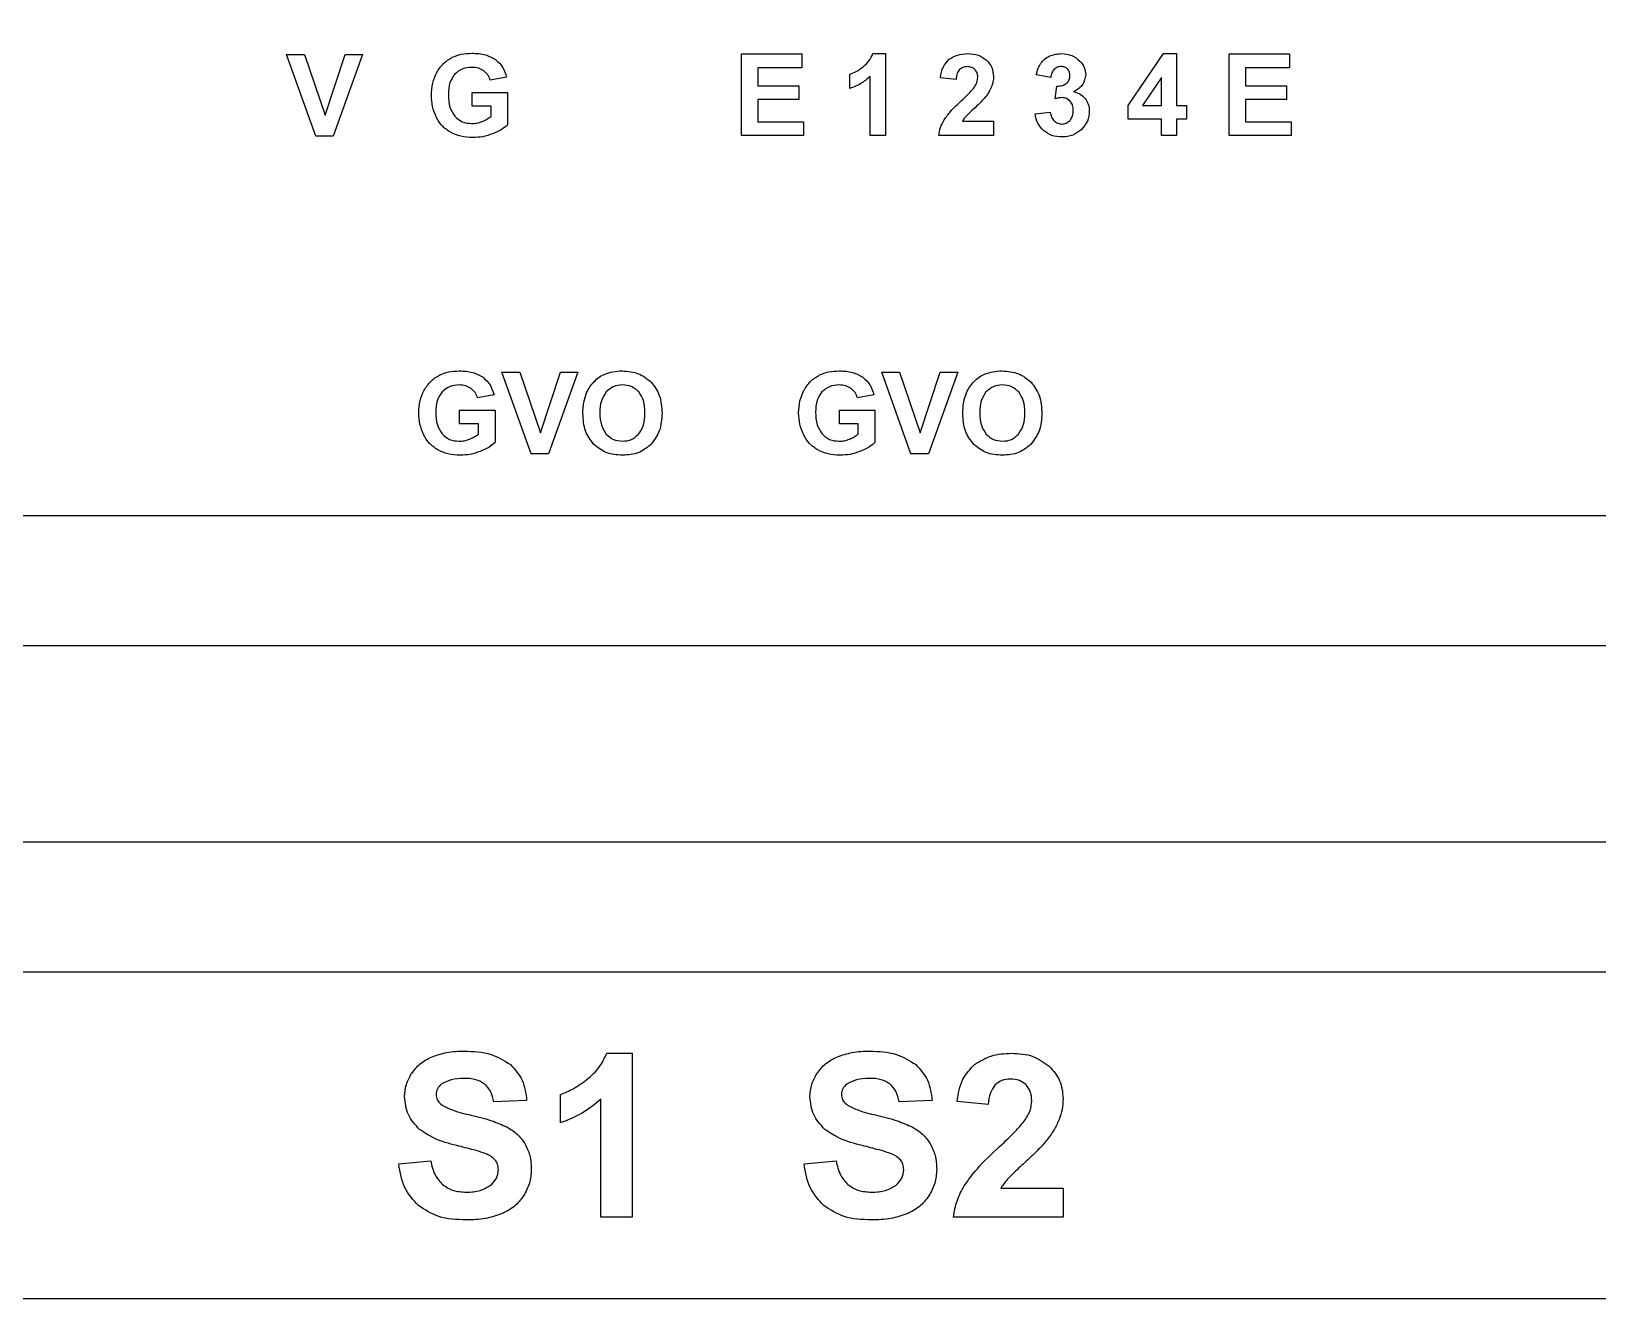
# Model space of a CAD drawing. Header units: millimetres. Extents: x -70 to 176, y 0 to 213.
# Drawn here: x -21.44 to 26.57, y 0 to 38.83 of the extents above; entities that cross this region are included whole.
import ezdxf

# ---------------------------------------------------------------- set-up
doc = ezdxf.new("R2010")
doc.units = ezdxf.units.MM
doc.layers.get('0').update_dxf_attribs({"linetype": 'CONTINUOUS'})

msp = doc.modelspace()

# ---------------------------------------------------------------- linework, layer by layer
for p, q in [((4.355, 38.145), (4.744, 38.145)), ((4.744, 38.145), (4.744, 35.635)), ((3.646, 37.078), (3.646, 37.512)), ((9.804, 37.417), (9.362, 37.492)), ((-6.876, 37.423), (-7.377, 37.329)), ((4.265, 35.635), (4.265, 37.441)), ((6.903, 37.357), (6.426, 37.405)), ((9.942, 36.762), (9.995, 37.153)), ((-7.931, 36.534), (-7.931, 36.955)), ((-7.931, 36.955), (-6.843, 36.955)), ((-7.353, 36.534), (-7.931, 36.534)), ((-7.353, 36.217), (-7.353, 36.534)), ((-6.843, 36.955), (-6.843, 35.96)), ((7.098, 36.08), (8.049, 36.08)), ((8.049, 36.08), (8.049, 35.635)), ((9.326, 36.298), (9.79, 36.355)), ((4.744, 35.635), (4.265, 35.635)), ((8.049, 35.635), (6.369, 35.635)), ((-7.261, 27.69), (-7.763, 27.596)), ((4.382, 27.69), (3.881, 27.596)), ((-8.317, 26.802), (-8.317, 27.223)), ((-8.317, 27.223), (-7.229, 27.223)), ((-7.229, 27.223), (-7.229, 26.227)), ((3.327, 26.802), (3.327, 27.223)), ((3.327, 27.223), (4.415, 27.223)), ((4.415, 27.223), (4.415, 26.227)), ((-7.739, 26.802), (-8.317, 26.802)), ((-7.739, 26.484), (-7.739, 26.802)), ((3.905, 26.802), (3.327, 26.802)), ((3.905, 26.484), (3.905, 26.802)), ((-3.805, 7.52), (-3.027, 7.52)), ((-3.027, 7.52), (-3.027, 2.5)), ((-5.223, 5.385), (-5.223, 6.255)), ((-6.26, 6.071), (-7.27, 6.027)), ((-3.985, 2.5), (-3.985, 6.112)), ((6.165, 6.071), (5.155, 6.027)), ((7.891, 5.945), (6.936, 6.04)), ((-10.182, 4.127), (-9.2, 4.222)), ((2.242, 4.127), (3.225, 4.222)), ((8.279, 3.39), (10.182, 3.39)), ((10.182, 3.39), (10.182, 2.5)), ((-3.027, 2.5), (-3.985, 2.5)), ((10.182, 2.5), (6.823, 2.5))]:
    msp.add_line(p, q)
for points in [[(-60, 0), (60, 0, 0.414214), (70, 10), (70, 25, -1), (70, 105), (70, 180, 0.414214), (60, 190), (27, 190), (27, 182.75), (-27, 182.75), (-27, 190), (-60, 190, 0.414214), (-70, 180), (-70, 105, -1), (-70, 25), (-70, 10, 0.414214)], [(-38.5, 24), (38.5, 24, -0.414214), (40, 22.5), (40, 21.5, -0.414214), (38.5, 20), (-38.5, 20, -0.414214), (-40, 21.5), (-40, 22.5, -0.414214)], [(-63.5, 14), (63.5, 14, -0.414214), (65, 12.5), (65, 11.5, -0.414214), (63.5, 10), (-63.5, 10, -0.414214), (-65, 11.5), (-65, 12.5, -0.414214)]]:
    msp.add_lwpolyline(points, format="xyb", close=True)
for points in [[(-11.293, 38.115), (-12.188, 35.615), (-12.727, 35.615), (-13.62, 38.115), (-13.073, 38.115), (-12.44, 36.265), (-11.828, 38.115)], [(2.225, 36.056), (2.225, 35.635), (0.324, 35.635), (0.324, 38.135), (2.178, 38.135), (2.178, 37.712), (0.829, 37.712), (0.829, 37.158), (2.084, 37.158), (2.084, 36.737), (0.829, 36.737), (0.829, 36.056)], [(13.66, 36.138), (13.66, 35.635), (13.196, 35.635), (13.196, 36.138), (12.173, 36.138), (12.173, 36.557), (13.257, 38.145), (13.66, 38.145), (13.66, 36.559), (13.97, 36.559), (13.97, 36.138)], [(17.176, 36.056), (17.176, 35.635), (15.275, 35.635), (15.275, 38.135), (17.128, 38.135), (17.128, 37.712), (15.779, 37.712), (15.779, 37.158), (17.034, 37.158), (17.034, 36.737), (15.779, 36.737), (15.779, 36.056)], [(13.196, 37.414), (12.621, 36.559), (13.196, 36.559)], [(-4.692, 28.382), (-5.587, 25.882), (-6.126, 25.882), (-7.019, 28.382), (-6.472, 28.382), (-5.839, 26.532), (-5.227, 28.382)], [(6.952, 28.382), (6.057, 25.882), (5.518, 25.882), (4.625, 28.382), (5.172, 28.382), (5.805, 26.532), (6.417, 28.382)]]:
    msp.add_lwpolyline(points, close=True)
for points, knots in [([(-9.018, 37.568), (-8.956, 37.663), (-8.833, 37.856), (-8.637, 37.974), (-8.539, 38.033)], [0, 0, 0, 0, 0.03355222, 0.06760982, 0.06760982, 0.06760982, 0.06760982]), ([(-8.539, 38.033), (-8.45, 38.069), (-8.258, 38.148), (-8.051, 38.154), (-7.94, 38.158)], [0, 0, 0, 0, 0.02855618, 0.06157324, 0.06157324, 0.06157324, 0.06157324]), ([(-7.94, 38.158), (-7.798, 38.153), (-7.54, 38.145), (-7.315, 38.019), (-7.213, 37.962)], [0, 0, 0, 0, 0.04174701, 0.07627752, 0.07627752, 0.07627752, 0.07627752]), ([(-7.213, 37.962), (-7.133, 37.89), (-6.97, 37.742), (-6.908, 37.531), (-6.876, 37.423)], [0, 0, 0, 0, 0.03167743, 0.06471816, 0.06471816, 0.06471816, 0.06471816]), ([(4.054, 37.745), (4.121, 37.803), (4.25, 37.915), (4.321, 38.07), (4.355, 38.145)], [0, 0, 0, 0, 0.02624218, 0.05062274, 0.05062274, 0.05062274, 0.05062274]), ([(6.426, 37.405), (6.443, 37.524), (6.476, 37.742), (6.626, 37.901), (6.693, 37.973)], [0, 0, 0, 0, 0.03510583, 0.06412969, 0.06412969, 0.06412969, 0.06412969]), ([(6.693, 37.973), (6.776, 38.023), (6.948, 38.128), (7.15, 38.139), (7.256, 38.145)], [0, 0, 0, 0, 0.02842846, 0.0596781, 0.0596781, 0.0596781, 0.0596781]), ([(7.256, 38.145), (7.37, 38.139), (7.584, 38.128), (7.757, 38.004), (7.838, 37.946)], [0, 0, 0, 0, 0.03341498, 0.0626465, 0.0626465, 0.0626465, 0.0626465]), ([(7.838, 37.946), (7.899, 37.875), (8.023, 37.732), (8.041, 37.544), (8.049, 37.449)], [0, 0, 0, 0, 0.02743154, 0.05518223, 0.05518223, 0.05518223, 0.05518223]), ([(9.501, 37.854), (9.536, 37.897), (9.608, 37.986), (9.709, 38.04), (9.76, 38.068)], [0, 0, 0, 0, 0.01644426, 0.03386993, 0.03386993, 0.03386993, 0.03386993]), ([(9.76, 38.068), (9.818, 38.09), (9.938, 38.137), (10.067, 38.142), (10.133, 38.145)], [0, 0, 0, 0, 0.01856435, 0.03829253, 0.03829253, 0.03829253, 0.03829253]), ([(10.133, 38.145), (10.243, 38.137), (10.456, 38.122), (10.62, 37.986), (10.699, 37.92)], [0, 0, 0, 0, 0.03229824, 0.06230952, 0.06230952, 0.06230952, 0.06230952]), ([(-9.181, 36.874), (-9.176, 36.998), (-9.164, 37.24), (-9.065, 37.461), (-9.018, 37.568)], [0, 0, 0, 0, 0.03710397, 0.07187311, 0.07187311, 0.07187311, 0.07187311]), ([(-8.466, 37.517), (-8.523, 37.432), (-8.649, 37.245), (-8.657, 37.019), (-8.661, 36.894)], [0, 0, 0, 0, 0.02988307, 0.06640619, 0.06640619, 0.06640619, 0.06640619]), ([(-7.94, 37.726), (-8.043, 37.719), (-8.241, 37.705), (-8.393, 37.578), (-8.466, 37.517)], [0, 0, 0, 0, 0.03015337, 0.05794889, 0.05794889, 0.05794889, 0.05794889]), ([(-7.576, 37.62), (-7.629, 37.651), (-7.742, 37.716), (-7.872, 37.723), (-7.94, 37.726)], [0, 0, 0, 0, 0.01823755, 0.03843032, 0.03843032, 0.03843032, 0.03843032]), ([(-7.377, 37.329), (-7.398, 37.387), (-7.44, 37.501), (-7.531, 37.58), (-7.576, 37.62)], [0, 0, 0, 0, 0.01815011, 0.03572693, 0.03572693, 0.03572693, 0.03572693]), ([(3.646, 37.512), (3.713, 37.54), (3.859, 37.599), (3.985, 37.694), (4.054, 37.745)], [0, 0, 0, 0, 0.02149285, 0.04710514, 0.04710514, 0.04710514, 0.04710514]), ([(7.005, 37.657), (6.979, 37.619), (6.917, 37.529), (6.908, 37.419), (6.903, 37.357)], [0, 0, 0, 0, 0.01390779, 0.03218835, 0.03218835, 0.03218835, 0.03218835]), ([(7.244, 37.748), (7.198, 37.745), (7.108, 37.739), (7.039, 37.684), (7.005, 37.657)], [0, 0, 0, 0, 0.01366019, 0.02607635, 0.02607635, 0.02607635, 0.02607635]), ([(7.482, 37.662), (7.449, 37.687), (7.379, 37.74), (7.291, 37.745), (7.244, 37.748)], [0, 0, 0, 0, 0.01211803, 0.02582416, 0.02582416, 0.02582416, 0.02582416]), ([(7.568, 37.415), (7.566, 37.464), (7.561, 37.555), (7.507, 37.628), (7.482, 37.662)], [0, 0, 0, 0, 0.01433804, 0.02663694, 0.02663694, 0.02663694, 0.02663694]), ([(9.362, 37.492), (9.378, 37.561), (9.407, 37.689), (9.472, 37.803), (9.501, 37.854)], [0, 0, 0, 0, 0.02120206, 0.03900114, 0.03900114, 0.03900114, 0.03900114]), ([(9.91, 37.666), (9.883, 37.632), (9.826, 37.559), (9.812, 37.467), (9.804, 37.417)], [0, 0, 0, 0, 0.01260463, 0.02745292, 0.02745292, 0.02745292, 0.02745292]), ([(10.119, 37.751), (10.08, 37.748), (10.001, 37.741), (9.94, 37.691), (9.91, 37.666)], [0, 0, 0, 0, 0.01158081, 0.02310956, 0.02310956, 0.02310956, 0.02310956]), ([(10.319, 37.676), (10.291, 37.698), (10.232, 37.744), (10.158, 37.749), (10.119, 37.751)], [0, 0, 0, 0, 0.0103949, 0.02176321, 0.02176321, 0.02176321, 0.02176321]), ([(10.292, 37.237), (10.321, 37.27), (10.383, 37.337), (10.39, 37.428), (10.394, 37.475)], [0, 0, 0, 0, 0.01294385, 0.02655188, 0.02655188, 0.02655188, 0.02655188]), ([(10.394, 37.475), (10.391, 37.514), (10.387, 37.589), (10.341, 37.648), (10.319, 37.676)], [0, 0, 0, 0, 0.0114945, 0.02192518, 0.02192518, 0.02192518, 0.02192518]), ([(10.875, 37.504), (10.856, 37.398), (10.816, 37.17), (10.62, 37.045), (10.515, 36.979)], [0, 0, 0, 0, 0.03092457, 0.06634164, 0.06634164, 0.06634164, 0.06634164]), ([(10.699, 37.92), (10.75, 37.858), (10.85, 37.736), (10.867, 37.58), (10.875, 37.504)], [0, 0, 0, 0, 0.02362509, 0.04605772, 0.04605772, 0.04605772, 0.04605772]), ([(4.265, 37.441), (4.173, 37.364), (3.987, 37.209), (3.76, 37.122), (3.646, 37.078)], [0, 0, 0, 0, 0.03570098, 0.07220544, 0.07220544, 0.07220544, 0.07220544]), ([(7.072, 36.713), (7.161, 36.795), (7.302, 36.924), (7.425, 37.069), (7.469, 37.122)], [0, 0, 0, 0, 0.03639087, 0.05708947, 0.05708947, 0.05708947, 0.05708947]), ([(7.469, 37.122), (7.498, 37.17), (7.553, 37.26), (7.563, 37.366), (7.568, 37.415)], [0, 0, 0, 0, 0.01651125, 0.03129993, 0.03129993, 0.03129993, 0.03129993]), ([(7.989, 37.128), (7.964, 37.075), (7.912, 36.961), (7.837, 36.861), (7.797, 36.808)], [0, 0, 0, 0, 0.01747406, 0.03738394, 0.03738394, 0.03738394, 0.03738394]), ([(8.049, 37.449), (8.047, 37.394), (8.042, 37.284), (8.006, 37.18), (7.989, 37.128)], [0, 0, 0, 0, 0.01654704, 0.03285929, 0.03285929, 0.03285929, 0.03285929]), ([(9.995, 37.153), (10.054, 37.153), (10.161, 37.154), (10.251, 37.211), (10.292, 37.237)], [0, 0, 0, 0, 0.01723853, 0.031398, 0.031398, 0.031398, 0.031398]), ([(10.515, 36.979), (10.583, 36.959), (10.715, 36.921), (10.811, 36.821), (10.859, 36.772)], [0, 0, 0, 0, 0.02072365, 0.04070835, 0.04070835, 0.04070835, 0.04070835]), ([(-9.035, 36.208), (-9.078, 36.313), (-9.164, 36.526), (-9.176, 36.757), (-9.181, 36.874)], [0, 0, 0, 0, 0.03379361, 0.06862641, 0.06862641, 0.06862641, 0.06862641]), ([(-8.661, 36.894), (-8.657, 36.76), (-8.65, 36.519), (-8.521, 36.317), (-8.464, 36.226)], [0, 0, 0, 0, 0.03925799, 0.07078513, 0.07078513, 0.07078513, 0.07078513]), ([(6.533, 36.113), (6.599, 36.203), (6.758, 36.42), (6.956, 36.604), (7.072, 36.713)], [0, 0, 0, 0, 0.03320584, 0.08076133, 0.08076133, 0.08076133, 0.08076133]), ([(7.797, 36.808), (7.757, 36.762), (7.658, 36.65), (7.548, 36.549), (7.483, 36.489)], [0, 0, 0, 0, 0.01820205, 0.04476696, 0.04476696, 0.04476696, 0.04476696]), ([(10.162, 36.798), (10.128, 36.796), (10.054, 36.792), (9.981, 36.773), (9.942, 36.762)], [0, 0, 0, 0, 0.01014365, 0.02233782, 0.02233782, 0.02233782, 0.02233782]), ([(10.399, 36.692), (10.365, 36.723), (10.298, 36.784), (10.207, 36.793), (10.162, 36.798)], [0, 0, 0, 0, 0.0133874, 0.02657281, 0.02657281, 0.02657281, 0.02657281]), ([(10.496, 36.406), (10.493, 36.462), (10.488, 36.567), (10.427, 36.652), (10.399, 36.692)], [0, 0, 0, 0, 0.01638178, 0.0308082, 0.0308082, 0.0308082, 0.0308082]), ([(10.859, 36.772), (10.896, 36.715), (10.973, 36.598), (10.983, 36.457), (10.987, 36.385)], [0, 0, 0, 0, 0.02015628, 0.0414194, 0.0414194, 0.0414194, 0.0414194]), ([(-8.597, 35.737), (-8.688, 35.798), (-8.871, 35.92), (-8.98, 36.112), (-9.035, 36.208)], [0, 0, 0, 0, 0.03243368, 0.06510472, 0.06510472, 0.06510472, 0.06510472]), ([(-8.464, 36.226), (-8.391, 36.162), (-8.244, 36.029), (-8.046, 36.012), (-7.945, 36.004)], [0, 0, 0, 0, 0.02829784, 0.05781732, 0.05781732, 0.05781732, 0.05781732]), ([(-7.945, 36.004), (-7.892, 36.007), (-7.783, 36.012), (-7.68, 36.048), (-7.627, 36.066)], [0, 0, 0, 0, 0.01595682, 0.03255046, 0.03255046, 0.03255046, 0.03255046]), ([(-7.627, 36.066), (-7.577, 36.087), (-7.48, 36.128), (-7.394, 36.188), (-7.353, 36.217)], [0, 0, 0, 0, 0.01633682, 0.03133646, 0.03133646, 0.03133646, 0.03133646]), ([(6.369, 35.635), (6.383, 35.718), (6.411, 35.887), (6.492, 36.037), (6.533, 36.113)], [0, 0, 0, 0, 0.02517647, 0.05086638, 0.05086638, 0.05086638, 0.05086638]), ([(7.196, 36.213), (7.177, 36.191), (7.141, 36.149), (7.111, 36.102), (7.098, 36.08)], [0, 0, 0, 0, 0.00868253, 0.01654574, 0.01654574, 0.01654574, 0.01654574]), ([(7.483, 36.489), (7.42, 36.432), (7.322, 36.343), (7.229, 36.248), (7.196, 36.213)], [0, 0, 0, 0, 0.02535234, 0.03986791, 0.03986791, 0.03986791, 0.03986791]), ([(9.586, 35.788), (9.519, 35.859), (9.383, 36.003), (9.345, 36.199), (9.326, 36.298)], [0, 0, 0, 0, 0.02862159, 0.05833853, 0.05833853, 0.05833853, 0.05833853]), ([(9.79, 36.355), (9.799, 36.3), (9.816, 36.2), (9.88, 36.12), (9.91, 36.083)], [0, 0, 0, 0, 0.01617273, 0.03006723, 0.03006723, 0.03006723, 0.03006723]), ([(9.91, 36.083), (9.944, 36.056), (10.013, 36.001), (10.101, 35.993), (10.145, 35.99)], [0, 0, 0, 0, 0.0128416, 0.02584472, 0.02584472, 0.02584472, 0.02584472]), ([(10.145, 35.99), (10.193, 35.994), (10.288, 36.004), (10.359, 36.069), (10.395, 36.102)], [0, 0, 0, 0, 0.0139506, 0.02807068, 0.02807068, 0.02807068, 0.02807068]), ([(10.395, 36.102), (10.424, 36.145), (10.487, 36.236), (10.493, 36.347), (10.496, 36.406)], [0, 0, 0, 0, 0.01525064, 0.03257583, 0.03257583, 0.03257583, 0.03257583]), ([(10.987, 36.385), (10.977, 36.279), (10.957, 36.067), (10.817, 35.905), (10.747, 35.824)], [0, 0, 0, 0, 0.03106968, 0.06240217, 0.06240217, 0.06240217, 0.06240217]), ([(-7.913, 35.572), (-8.037, 35.578), (-8.276, 35.589), (-8.493, 35.689), (-8.597, 35.737)], [0, 0, 0, 0, 0.03693688, 0.07093275, 0.07093275, 0.07093275, 0.07093275]), ([(-7.303, 35.689), (-7.403, 35.655), (-7.601, 35.588), (-7.81, 35.578), (-7.913, 35.572)], [0, 0, 0, 0, 0.0315324, 0.06234556, 0.06234556, 0.06234556, 0.06234556]), ([(-6.843, 35.96), (-6.906, 35.908), (-7.046, 35.795), (-7.212, 35.727), (-7.303, 35.689)], [0, 0, 0, 0, 0.02419435, 0.05357179, 0.05357179, 0.05357179, 0.05357179]), ([(10.148, 35.592), (10.042, 35.599), (9.836, 35.612), (9.667, 35.731), (9.586, 35.788)], [0, 0, 0, 0, 0.03141827, 0.06059803, 0.06059803, 0.06059803, 0.06059803]), ([(10.747, 35.824), (10.661, 35.757), (10.485, 35.619), (10.262, 35.601), (10.148, 35.592)], [0, 0, 0, 0, 0.03210676, 0.06548427, 0.06548427, 0.06548427, 0.06548427]), ([(-8.924, 28.3), (-8.835, 28.337), (-8.644, 28.415), (-8.437, 28.421), (-8.326, 28.425)], [0, 0, 0, 0, 0.02855619, 0.06157325, 0.06157325, 0.06157325, 0.06157325]), ([(-8.326, 28.425), (-8.184, 28.42), (-7.925, 28.412), (-7.7, 28.287), (-7.598, 28.23)], [0, 0, 0, 0, 0.04174695, 0.07627746, 0.07627746, 0.07627746, 0.07627746]), ([(-3.866, 28.326), (-3.783, 28.355), (-3.609, 28.415), (-3.424, 28.422), (-3.327, 28.425)], [0, 0, 0, 0, 0.02622446, 0.05506534, 0.05506534, 0.05506534, 0.05506534]), ([(-3.327, 28.425), (-3.155, 28.413), (-2.824, 28.391), (-2.566, 28.182), (-2.443, 28.082)], [0, 0, 0, 0, 0.05046438, 0.096916, 0.096916, 0.096916, 0.096916]), ([(2.72, 28.3), (2.809, 28.337), (3, 28.415), (3.207, 28.421), (3.318, 28.425)], [0, 0, 0, 0, 0.02855608, 0.06157314, 0.06157314, 0.06157314, 0.06157314]), ([(3.318, 28.425), (3.46, 28.42), (3.719, 28.412), (3.944, 28.287), (4.046, 28.23)], [0, 0, 0, 0, 0.04174689, 0.07627751, 0.07627751, 0.07627751, 0.07627751]), ([(7.778, 28.326), (7.861, 28.355), (8.035, 28.415), (8.22, 28.422), (8.317, 28.425)], [0, 0, 0, 0, 0.02622446, 0.05506534, 0.05506534, 0.05506534, 0.05506534]), ([(8.317, 28.425), (8.489, 28.413), (8.82, 28.391), (9.078, 28.182), (9.201, 28.082)], [0, 0, 0, 0, 0.05046414, 0.09691596, 0.09691596, 0.09691596, 0.09691596]), ([(-9.403, 27.835), (-9.342, 27.93), (-9.219, 28.123), (-9.023, 28.241), (-8.924, 28.3)], [0, 0, 0, 0, 0.0335522, 0.0676098, 0.0676098, 0.0676098, 0.0676098]), ([(-8.326, 27.994), (-8.429, 27.986), (-8.627, 27.972), (-8.779, 27.845), (-8.852, 27.784)], [0, 0, 0, 0, 0.03015337, 0.05794891, 0.05794891, 0.05794891, 0.05794891]), ([(-7.961, 27.887), (-8.015, 27.918), (-8.127, 27.983), (-8.257, 27.99), (-8.326, 27.994)], [0, 0, 0, 0, 0.01823755, 0.03843038, 0.03843038, 0.03843038, 0.03843038]), ([(-7.763, 27.596), (-7.784, 27.654), (-7.825, 27.768), (-7.917, 27.848), (-7.961, 27.887)], [0, 0, 0, 0, 0.01815008, 0.0357269, 0.0357269, 0.0357269, 0.0357269]), ([(-7.598, 28.23), (-7.519, 28.157), (-7.356, 28.009), (-7.293, 27.798), (-7.261, 27.69)], [0, 0, 0, 0, 0.0316775, 0.06471826, 0.06471826, 0.06471826, 0.06471826]), ([(-4.422, 27.758), (-4.391, 27.82), (-4.329, 27.945), (-4.236, 28.049), (-4.189, 28.101)], [0, 0, 0, 0, 0.0207355, 0.04159649, 0.04159649, 0.04159649, 0.04159649]), ([(-4.189, 28.101), (-4.14, 28.148), (-4.043, 28.239), (-3.924, 28.298), (-3.866, 28.326)], [0, 0, 0, 0, 0.02033499, 0.0395882, 0.0395882, 0.0395882, 0.0395882]), ([(-3.322, 27.994), (-3.42, 27.986), (-3.612, 27.97), (-3.755, 27.842), (-3.825, 27.78)], [0, 0, 0, 0, 0.02868391, 0.05601942, 0.05601942, 0.05601942, 0.05601942]), ([(-2.822, 27.782), (-2.891, 27.844), (-3.034, 27.971), (-3.224, 27.986), (-3.322, 27.994)], [0, 0, 0, 0, 0.02706753, 0.05567667, 0.05567667, 0.05567667, 0.05567667]), ([(-2.443, 28.082), (-2.346, 27.951), (-2.139, 27.668), (-2.121, 27.317), (-2.111, 27.129)], [0, 0, 0, 0, 0.0479313, 0.1029172, 0.1029172, 0.1029172, 0.1029172]), ([(2.241, 27.835), (2.302, 27.93), (2.425, 28.123), (2.621, 28.241), (2.72, 28.3)], [0, 0, 0, 0, 0.0335522, 0.0676098, 0.0676098, 0.0676098, 0.0676098]), ([(3.318, 27.994), (3.215, 27.986), (3.017, 27.972), (2.865, 27.845), (2.792, 27.784)], [0, 0, 0, 0, 0.03015331, 0.05794875, 0.05794875, 0.05794875, 0.05794875]), ([(3.682, 27.887), (3.629, 27.918), (3.517, 27.983), (3.387, 27.99), (3.318, 27.994)], [0, 0, 0, 0, 0.01823766, 0.03843043, 0.03843043, 0.03843043, 0.03843043]), ([(3.881, 27.596), (3.86, 27.654), (3.819, 27.768), (3.727, 27.848), (3.682, 27.887)], [0, 0, 0, 0, 0.01815013, 0.03572687, 0.03572687, 0.03572687, 0.03572687]), ([(4.046, 28.23), (4.125, 28.157), (4.288, 28.009), (4.351, 27.798), (4.382, 27.69)], [0, 0, 0, 0, 0.03167758, 0.06471834, 0.06471834, 0.06471834, 0.06471834]), ([(7.222, 27.758), (7.253, 27.82), (7.315, 27.945), (7.408, 28.049), (7.455, 28.101)], [0, 0, 0, 0, 0.0207355, 0.04159649, 0.04159649, 0.04159649, 0.04159649]), ([(7.455, 28.101), (7.504, 28.148), (7.6, 28.239), (7.72, 28.298), (7.778, 28.326)], [0, 0, 0, 0, 0.02033499, 0.0395882, 0.0395882, 0.0395882, 0.0395882]), ([(8.322, 27.994), (8.224, 27.986), (8.032, 27.97), (7.889, 27.842), (7.819, 27.78)], [0, 0, 0, 0, 0.02868379, 0.0560194, 0.0560194, 0.0560194, 0.0560194]), ([(8.822, 27.782), (8.753, 27.844), (8.61, 27.971), (8.42, 27.986), (8.322, 27.994)], [0, 0, 0, 0, 0.02706763, 0.05567677, 0.05567677, 0.05567677, 0.05567677]), ([(9.201, 28.082), (9.297, 27.951), (9.505, 27.668), (9.523, 27.317), (9.533, 27.129)], [0, 0, 0, 0, 0.0479312, 0.1029172, 0.1029172, 0.1029172, 0.1029172]), ([(-9.567, 27.141), (-9.561, 27.266), (-9.55, 27.507), (-9.451, 27.728), (-9.403, 27.835)], [0, 0, 0, 0, 0.03710397, 0.07187311, 0.07187311, 0.07187311, 0.07187311]), ([(-8.852, 27.784), (-8.908, 27.7), (-9.035, 27.513), (-9.043, 27.286), (-9.047, 27.161)], [0, 0, 0, 0, 0.02988303, 0.06640614, 0.06640614, 0.06640614, 0.06640614]), ([(-4.536, 27.117), (-4.533, 27.235), (-4.527, 27.455), (-4.455, 27.662), (-4.422, 27.758)], [0, 0, 0, 0, 0.03524552, 0.06547593, 0.06547593, 0.06547593, 0.06547593]), ([(-3.825, 27.78), (-3.881, 27.693), (-4.006, 27.497), (-4.012, 27.264), (-4.016, 27.134)], [0, 0, 0, 0, 0.03042117, 0.06843116, 0.06843116, 0.06843116, 0.06843116]), ([(-2.633, 27.141), (-2.637, 27.27), (-2.643, 27.501), (-2.767, 27.696), (-2.822, 27.782)], [0, 0, 0, 0, 0.0378117, 0.06793566, 0.06793566, 0.06793566, 0.06793566]), ([(2.077, 27.141), (2.083, 27.266), (2.094, 27.507), (2.193, 27.728), (2.241, 27.835)], [0, 0, 0, 0, 0.03710398, 0.07187306, 0.07187306, 0.07187306, 0.07187306]), ([(2.792, 27.784), (2.735, 27.7), (2.609, 27.513), (2.601, 27.286), (2.597, 27.161)], [0, 0, 0, 0, 0.02988314, 0.06640624, 0.06640624, 0.06640624, 0.06640624]), ([(7.108, 27.117), (7.111, 27.235), (7.117, 27.455), (7.189, 27.662), (7.222, 27.758)], [0, 0, 0, 0, 0.03524552, 0.06547593, 0.06547593, 0.06547593, 0.06547593]), ([(7.819, 27.78), (7.763, 27.693), (7.638, 27.497), (7.631, 27.264), (7.628, 27.134)], [0, 0, 0, 0, 0.03042117, 0.06843114, 0.06843114, 0.06843114, 0.06843114]), ([(9.011, 27.141), (9.007, 27.27), (9.001, 27.501), (8.877, 27.696), (8.822, 27.782)], [0, 0, 0, 0, 0.03781168, 0.06793564, 0.06793564, 0.06793564, 0.06793564]), ([(-9.42, 26.475), (-9.463, 26.58), (-9.55, 26.794), (-9.561, 27.024), (-9.567, 27.141)], [0, 0, 0, 0, 0.03379363, 0.06862643, 0.06862643, 0.06862643, 0.06862643]), ([(-9.047, 27.161), (-9.043, 27.028), (-9.036, 26.786), (-8.907, 26.584), (-8.849, 26.494)], [0, 0, 0, 0, 0.03925799, 0.07078513, 0.07078513, 0.07078513, 0.07078513]), ([(-4.207, 26.18), (-4.303, 26.31), (-4.508, 26.587), (-4.527, 26.933), (-4.536, 27.117)], [0, 0, 0, 0, 0.0473763, 0.101278, 0.101278, 0.101278, 0.101278]), ([(-4.016, 27.134), (-4.012, 27.006), (-4.004, 26.772), (-3.877, 26.578), (-3.82, 26.49)], [0, 0, 0, 0, 0.03764583, 0.06843665, 0.06843665, 0.06843665, 0.06843665]), ([(-2.827, 26.489), (-2.77, 26.577), (-2.644, 26.774), (-2.637, 27.01), (-2.633, 27.141)], [0, 0, 0, 0, 0.03081242, 0.06916879, 0.06916879, 0.06916879, 0.06916879]), ([(-2.111, 27.129), (-2.121, 26.943), (-2.139, 26.594), (-2.345, 26.313), (-2.44, 26.182)], [0, 0, 0, 0, 0.0545759, 0.1022436, 0.1022436, 0.1022436, 0.1022436]), ([(2.224, 26.475), (2.181, 26.58), (2.094, 26.794), (2.083, 27.024), (2.077, 27.141)], [0, 0, 0, 0, 0.03379357, 0.06862637, 0.06862637, 0.06862637, 0.06862637]), ([(2.597, 27.161), (2.601, 27.028), (2.608, 26.786), (2.737, 26.584), (2.795, 26.494)], [0, 0, 0, 0, 0.03925801, 0.07078514, 0.07078514, 0.07078514, 0.07078514]), ([(7.437, 26.18), (7.341, 26.31), (7.136, 26.587), (7.117, 26.933), (7.108, 27.117)], [0, 0, 0, 0, 0.0473762, 0.1012779, 0.1012779, 0.1012779, 0.1012779]), ([(7.628, 27.134), (7.632, 27.006), (7.64, 26.772), (7.767, 26.578), (7.824, 26.49)], [0, 0, 0, 0, 0.0376458, 0.06843667, 0.06843667, 0.06843667, 0.06843667]), ([(8.817, 26.489), (8.873, 26.577), (9, 26.774), (9.007, 27.01), (9.011, 27.141)], [0, 0, 0, 0, 0.03081231, 0.0691687, 0.0691687, 0.0691687, 0.0691687]), ([(9.533, 27.129), (9.523, 26.943), (9.505, 26.594), (9.299, 26.313), (9.203, 26.182)], [0, 0, 0, 0, 0.0545759, 0.1022436, 0.1022436, 0.1022436, 0.1022436]), ([(-8.982, 26.004), (-9.073, 26.065), (-9.257, 26.188), (-9.366, 26.379), (-9.42, 26.475)], [0, 0, 0, 0, 0.03243368, 0.06510475, 0.06510475, 0.06510475, 0.06510475]), ([(-8.849, 26.494), (-8.777, 26.429), (-8.63, 26.296), (-8.432, 26.28), (-8.331, 26.271)], [0, 0, 0, 0, 0.02829774, 0.05781728, 0.05781728, 0.05781728, 0.05781728]), ([(-8.013, 26.333), (-7.962, 26.355), (-7.866, 26.395), (-7.78, 26.455), (-7.739, 26.484)], [0, 0, 0, 0, 0.01633676, 0.03133651, 0.03133651, 0.03133651, 0.03133651]), ([(-3.82, 26.49), (-3.75, 26.426), (-3.609, 26.298), (-3.418, 26.28), (-3.322, 26.271)], [0, 0, 0, 0, 0.02766535, 0.05574585, 0.05574585, 0.05574585, 0.05574585]), ([(-3.322, 26.271), (-3.226, 26.28), (-3.037, 26.297), (-2.896, 26.425), (-2.827, 26.489)], [0, 0, 0, 0, 0.0280093, 0.05544448, 0.05544448, 0.05544448, 0.05544448]), ([(2.662, 26.004), (2.571, 26.065), (2.387, 26.188), (2.278, 26.379), (2.224, 26.475)], [0, 0, 0, 0, 0.03243373, 0.0651048, 0.0651048, 0.0651048, 0.0651048]), ([(2.795, 26.494), (2.867, 26.429), (3.014, 26.296), (3.212, 26.28), (3.313, 26.271)], [0, 0, 0, 0, 0.02829774, 0.05781728, 0.05781728, 0.05781728, 0.05781728]), ([(3.631, 26.333), (3.682, 26.355), (3.778, 26.395), (3.864, 26.455), (3.905, 26.484)], [0, 0, 0, 0, 0.01633687, 0.03133652, 0.03133652, 0.03133652, 0.03133652]), ([(7.824, 26.49), (7.894, 26.426), (8.035, 26.298), (8.226, 26.28), (8.322, 26.271)], [0, 0, 0, 0, 0.02766535, 0.05574585, 0.05574585, 0.05574585, 0.05574585]), ([(8.322, 26.271), (8.418, 26.28), (8.607, 26.297), (8.748, 26.425), (8.817, 26.489)], [0, 0, 0, 0, 0.02800953, 0.05544452, 0.05544452, 0.05544452, 0.05544452]), ([(-8.298, 25.84), (-8.423, 25.845), (-8.661, 25.856), (-8.878, 25.956), (-8.982, 26.004)], [0, 0, 0, 0, 0.03693688, 0.07093274, 0.07093274, 0.07093274, 0.07093274]), ([(-8.331, 26.271), (-8.277, 26.274), (-8.168, 26.28), (-8.065, 26.315), (-8.013, 26.333)], [0, 0, 0, 0, 0.01595676, 0.03255047, 0.03255047, 0.03255047, 0.03255047]), ([(-7.689, 25.957), (-7.789, 25.922), (-7.986, 25.855), (-8.195, 25.845), (-8.298, 25.84)], [0, 0, 0, 0, 0.03153227, 0.06234543, 0.06234543, 0.06234543, 0.06234543]), ([(-7.229, 26.227), (-7.292, 26.176), (-7.431, 26.062), (-7.597, 25.994), (-7.689, 25.957)], [0, 0, 0, 0, 0.02419445, 0.05357188, 0.05357188, 0.05357188, 0.05357188]), ([(-3.32, 25.84), (-3.494, 25.851), (-3.826, 25.873), (-4.084, 26.081), (-4.207, 26.18)], [0, 0, 0, 0, 0.05076873, 0.09706113, 0.09706113, 0.09706113, 0.09706113]), ([(-2.44, 26.182), (-2.563, 26.082), (-2.819, 25.874), (-3.149, 25.851), (-3.32, 25.84)], [0, 0, 0, 0, 0.0462211, 0.09649272, 0.09649272, 0.09649272, 0.09649272]), ([(3.346, 25.84), (3.221, 25.845), (2.983, 25.856), (2.766, 25.956), (2.662, 26.004)], [0, 0, 0, 0, 0.03693699, 0.07093285, 0.07093285, 0.07093285, 0.07093285]), ([(3.313, 26.271), (3.367, 26.274), (3.476, 26.28), (3.579, 26.315), (3.631, 26.333)], [0, 0, 0, 0, 0.01595688, 0.03255036, 0.03255036, 0.03255036, 0.03255036]), ([(3.955, 25.957), (3.855, 25.922), (3.657, 25.855), (3.449, 25.845), (3.346, 25.84)], [0, 0, 0, 0, 0.03153238, 0.06234531, 0.06234531, 0.06234531, 0.06234531]), ([(4.415, 26.227), (4.352, 26.176), (4.213, 26.062), (4.046, 25.994), (3.955, 25.957)], [0, 0, 0, 0, 0.02419454, 0.05357198, 0.05357198, 0.05357198, 0.05357198]), ([(8.323, 25.84), (8.15, 25.851), (7.818, 25.873), (7.56, 26.081), (7.437, 26.18)], [0, 0, 0, 0, 0.05076873, 0.09706113, 0.09706113, 0.09706113, 0.09706113]), ([(9.203, 26.182), (9.081, 26.082), (8.825, 25.874), (8.495, 25.851), (8.323, 25.84)], [0, 0, 0, 0, 0.0462211, 0.09649272, 0.09649272, 0.09649272, 0.09649272]), ([(-9.785, 6.905), (-9.703, 7.01), (-9.534, 7.226), (-9.288, 7.348), (-9.161, 7.411)], [0, 0, 0, 0, 0.03945264, 0.08129682, 0.08129682, 0.08129682, 0.08129682]), ([(-9.161, 7.411), (-9.012, 7.462), (-8.694, 7.571), (-8.357, 7.58), (-8.177, 7.585)], [0, 0, 0, 0, 0.0468316, 0.1004275, 0.1004275, 0.1004275, 0.1004275]), ([(-8.177, 7.585), (-7.894, 7.577), (-7.383, 7.562), (-6.952, 7.293), (-6.76, 7.173)], [0, 0, 0, 0, 0.0831376, 0.1499559, 0.1499559, 0.1499559, 0.1499559]), ([(-4.408, 6.721), (-4.274, 6.837), (-4.016, 7.06), (-3.873, 7.371), (-3.805, 7.52)], [0, 0, 0, 0, 0.0524843, 0.1012455, 0.1012455, 0.1012455, 0.1012455]), ([(2.64, 6.905), (2.722, 7.01), (2.891, 7.226), (3.137, 7.348), (3.264, 7.411)], [0, 0, 0, 0, 0.03945272, 0.08129679, 0.08129679, 0.08129679, 0.08129679]), ([(3.264, 7.411), (3.413, 7.462), (3.731, 7.571), (4.068, 7.58), (4.248, 7.585)], [0, 0, 0, 0, 0.0468316, 0.1004275, 0.1004275, 0.1004275, 0.1004275]), ([(4.248, 7.585), (4.531, 7.577), (5.042, 7.562), (5.473, 7.293), (5.665, 7.173)], [0, 0, 0, 0, 0.0831376, 0.1499559, 0.1499559, 0.1499559, 0.1499559]), ([(7.471, 7.176), (7.635, 7.276), (7.98, 7.487), (8.385, 7.509), (8.597, 7.52)], [0, 0, 0, 0, 0.056857, 0.1193562, 0.1193562, 0.1193562, 0.1193562]), ([(8.597, 7.52), (8.825, 7.509), (9.252, 7.487), (9.598, 7.238), (9.76, 7.121)], [0, 0, 0, 0, 0.0668298, 0.1252929, 0.1252929, 0.1252929, 0.1252929]), ([(-10.002, 6.19), (-9.992, 6.316), (-9.973, 6.57), (-9.848, 6.793), (-9.785, 6.905)], [0, 0, 0, 0, 0.03735728, 0.0754809, 0.0754809, 0.0754809, 0.0754809]), ([(-8.187, 6.75), (-8.321, 6.745), (-8.565, 6.738), (-8.779, 6.621), (-8.876, 6.569)], [0, 0, 0, 0, 0.03948184, 0.07210492, 0.07210492, 0.07210492, 0.07210492]), ([(-7.548, 6.581), (-7.635, 6.63), (-7.832, 6.741), (-8.06, 6.747), (-8.187, 6.75)], [0, 0, 0, 0, 0.02950115, 0.06704309, 0.06704309, 0.06704309, 0.06704309]), ([(-6.76, 7.173), (-6.62, 7.021), (-6.333, 6.709), (-6.285, 6.287), (-6.26, 6.071)], [0, 0, 0, 0, 0.0603088, 0.1237899, 0.1237899, 0.1237899, 0.1237899]), ([(2.423, 6.19), (2.433, 6.316), (2.452, 6.57), (2.577, 6.793), (2.64, 6.905)], [0, 0, 0, 0, 0.0373573, 0.07548091, 0.07548091, 0.07548091, 0.07548091]), ([(4.238, 6.75), (4.104, 6.745), (3.86, 6.738), (3.646, 6.621), (3.549, 6.569)], [0, 0, 0, 0, 0.03948172, 0.0721048, 0.0721048, 0.0721048, 0.0721048]), ([(4.877, 6.581), (4.79, 6.63), (4.593, 6.741), (4.365, 6.747), (4.238, 6.75)], [0, 0, 0, 0, 0.02950115, 0.06704309, 0.06704309, 0.06704309, 0.06704309]), ([(5.665, 7.173), (5.805, 7.021), (6.092, 6.709), (6.14, 6.287), (6.165, 6.071)], [0, 0, 0, 0, 0.0603087, 0.1237899, 0.1237899, 0.1237899, 0.1237899]), ([(6.936, 6.04), (6.971, 6.278), (7.035, 6.714), (7.335, 7.032), (7.471, 7.176)], [0, 0, 0, 0, 0.0702117, 0.1282594, 0.1282594, 0.1282594, 0.1282594]), ([(8.573, 6.726), (8.479, 6.72), (8.301, 6.708), (8.162, 6.598), (8.095, 6.545)], [0, 0, 0, 0, 0.02732051, 0.05215282, 0.05215282, 0.05215282, 0.05215282]), ([(9.048, 6.554), (8.983, 6.604), (8.843, 6.711), (8.666, 6.721), (8.573, 6.726)], [0, 0, 0, 0, 0.02423596, 0.05164821, 0.05164821, 0.05164821, 0.05164821]), ([(9.76, 7.121), (9.883, 6.98), (10.131, 6.695), (10.165, 6.318), (10.182, 6.129)], [0, 0, 0, 0, 0.0548632, 0.1103645, 0.1103645, 0.1103645, 0.1103645]), ([(-8.876, 6.569), (-8.923, 6.527), (-9.016, 6.444), (-9.03, 6.32), (-9.036, 6.259)], [0, 0, 0, 0, 0.01812009, 0.03605318, 0.03605318, 0.03605318, 0.03605318]), ([(-9.036, 6.259), (-9.03, 6.201), (-9.015, 6.082), (-8.93, 5.998), (-8.886, 5.955)], [0, 0, 0, 0, 0.01687856, 0.03476264, 0.03476264, 0.03476264, 0.03476264]), ([(-7.27, 6.027), (-7.293, 6.142), (-7.336, 6.353), (-7.482, 6.51), (-7.548, 6.581)], [0, 0, 0, 0, 0.03465752, 0.06306842, 0.06306842, 0.06306842, 0.06306842]), ([(-5.223, 6.255), (-5.09, 6.31), (-4.798, 6.429), (-4.546, 6.618), (-4.408, 6.721)], [0, 0, 0, 0, 0.04298571, 0.09421023, 0.09421023, 0.09421023, 0.09421023]), ([(3.549, 6.569), (3.502, 6.527), (3.409, 6.444), (3.395, 6.32), (3.388, 6.259)], [0, 0, 0, 0, 0.01812016, 0.03605321, 0.03605321, 0.03605321, 0.03605321]), ([(3.388, 6.259), (3.395, 6.201), (3.41, 6.082), (3.495, 5.998), (3.539, 5.955)], [0, 0, 0, 0, 0.01687856, 0.03476249, 0.03476249, 0.03476249, 0.03476249]), ([(5.155, 6.027), (5.132, 6.142), (5.089, 6.353), (4.943, 6.51), (4.877, 6.581)], [0, 0, 0, 0, 0.03465752, 0.06306842, 0.06306842, 0.06306842, 0.06306842]), ([(8.095, 6.545), (8.042, 6.467), (7.919, 6.287), (7.901, 6.069), (7.891, 5.945)], [0, 0, 0, 0, 0.02781545, 0.06437658, 0.06437658, 0.06437658, 0.06437658]), ([(9.221, 6.061), (9.216, 6.159), (9.207, 6.341), (9.099, 6.486), (9.048, 6.554)], [0, 0, 0, 0, 0.02867609, 0.05327399, 0.05327399, 0.05327399, 0.05327399]), ([(-9.541, 5.184), (-9.676, 5.328), (-9.941, 5.613), (-9.982, 5.999), (-10.002, 6.19)], [0, 0, 0, 0, 0.0573502, 0.1133715, 0.1133715, 0.1133715, 0.1133715]), ([(-8.886, 5.955), (-8.779, 5.896), (-8.488, 5.738), (-8.163, 5.666), (-7.959, 5.621)], [0, 0, 0, 0, 0.03660683, 0.09900953, 0.09900953, 0.09900953, 0.09900953]), ([(-3.985, 6.112), (-4.17, 5.958), (-4.542, 5.648), (-4.995, 5.474), (-5.223, 5.385)], [0, 0, 0, 0, 0.0714019, 0.1444108, 0.1444108, 0.1444108, 0.1444108]), ([(2.884, 5.184), (2.749, 5.328), (2.484, 5.613), (2.443, 5.999), (2.423, 6.19)], [0, 0, 0, 0, 0.0573503, 0.1133717, 0.1133717, 0.1133717, 0.1133717]), ([(3.539, 5.955), (3.646, 5.896), (3.937, 5.738), (4.262, 5.666), (4.466, 5.621)], [0, 0, 0, 0, 0.03660694, 0.09900964, 0.09900964, 0.09900964, 0.09900964]), ([(9.023, 5.474), (9.08, 5.57), (9.19, 5.751), (9.211, 5.961), (9.221, 6.061)], [0, 0, 0, 0, 0.03302251, 0.06259984, 0.06259984, 0.06259984, 0.06259984]), ([(10.182, 6.129), (10.178, 6.018), (10.168, 5.798), (10.097, 5.59), (10.061, 5.486)], [0, 0, 0, 0, 0.03309413, 0.06571865, 0.06571865, 0.06571865, 0.06571865]), ([(-7.959, 5.621), (-7.743, 5.569), (-7.369, 5.479), (-7.017, 5.326), (-6.869, 5.261)], [0, 0, 0, 0, 0.0664751, 0.1149504, 0.1149504, 0.1149504, 0.1149504]), ([(4.466, 5.621), (4.682, 5.569), (5.056, 5.479), (5.408, 5.326), (5.556, 5.261)], [0, 0, 0, 0, 0.0664751, 0.1149504, 0.1149504, 0.1149504, 0.1149504]), ([(8.228, 4.656), (8.407, 4.82), (8.688, 5.078), (8.934, 5.369), (9.023, 5.474)], [0, 0, 0, 0, 0.0727818, 0.114179, 0.114179, 0.114179, 0.114179]), ([(10.061, 5.486), (10.013, 5.38), (9.908, 5.153), (9.758, 4.953), (9.678, 4.847)], [0, 0, 0, 0, 0.03494806, 0.07476782, 0.07476782, 0.07476782, 0.07476782]), ([(-8.402, 4.69), (-8.639, 4.75), (-9.047, 4.853), (-9.395, 5.086), (-9.541, 5.184)], [0, 0, 0, 0, 0.0726149, 0.12498, 0.12498, 0.12498, 0.12498]), ([(-6.869, 5.261), (-6.758, 5.194), (-6.54, 5.062), (-6.39, 4.855), (-6.317, 4.753)], [0, 0, 0, 0, 0.03839098, 0.07576099, 0.07576099, 0.07576099, 0.07576099]), ([(4.023, 4.69), (3.786, 4.75), (3.378, 4.853), (3.03, 5.086), (2.884, 5.184)], [0, 0, 0, 0, 0.0726149, 0.12498, 0.12498, 0.12498, 0.12498]), ([(5.556, 5.261), (5.667, 5.194), (5.885, 5.062), (6.035, 4.855), (6.108, 4.753)], [0, 0, 0, 0, 0.03839098, 0.07576092, 0.07576092, 0.07576092, 0.07576092]), ([(9.678, 4.847), (9.598, 4.755), (9.401, 4.53), (9.181, 4.329), (9.05, 4.209)], [0, 0, 0, 0, 0.03640426, 0.08953399, 0.08953399, 0.08953399, 0.08953399]), ([(-7.594, 4.471), (-7.691, 4.5), (-7.958, 4.581), (-8.229, 4.647), (-8.402, 4.69)], [0, 0, 0, 0, 0.03030031, 0.08373862, 0.08373862, 0.08373862, 0.08373862]), ([(-7.231, 4.255), (-7.276, 4.296), (-7.382, 4.393), (-7.517, 4.443), (-7.594, 4.471)], [0, 0, 0, 0, 0.01842379, 0.04263526, 0.04263526, 0.04263526, 0.04263526]), ([(-6.317, 4.753), (-6.258, 4.635), (-6.135, 4.384), (-6.123, 4.104), (-6.117, 3.956)], [0, 0, 0, 0, 0.03900927, 0.08290714, 0.08290714, 0.08290714, 0.08290714]), ([(4.831, 4.471), (4.734, 4.5), (4.467, 4.581), (4.196, 4.647), (4.023, 4.69)], [0, 0, 0, 0, 0.03030008, 0.08373839, 0.08373839, 0.08373839, 0.08373839]), ([(5.194, 4.255), (5.149, 4.296), (5.043, 4.393), (4.908, 4.443), (4.831, 4.471)], [0, 0, 0, 0, 0.01842379, 0.04263526, 0.04263526, 0.04263526, 0.04263526]), ([(6.108, 4.753), (6.167, 4.635), (6.29, 4.384), (6.302, 4.104), (6.308, 3.956)], [0, 0, 0, 0, 0.03900923, 0.08290711, 0.08290711, 0.08290711, 0.08290711]), ([(7.15, 3.457), (7.281, 3.636), (7.6, 4.071), (7.995, 4.439), (8.228, 4.656)], [0, 0, 0, 0, 0.0664117, 0.1615227, 0.1615227, 0.1615227, 0.1615227]), ([(-9.575, 2.85), (-9.729, 3.02), (-10.056, 3.385), (-10.138, 3.869), (-10.182, 4.127)], [0, 0, 0, 0, 0.0674285, 0.1440028, 0.1440028, 0.1440028, 0.1440028]), ([(-9.2, 4.222), (-9.168, 4.073), (-9.109, 3.799), (-8.924, 3.591), (-8.84, 3.496)], [0, 0, 0, 0, 0.04494218, 0.08228065, 0.08228065, 0.08228065, 0.08228065]), ([(-7.374, 3.47), (-7.302, 3.54), (-7.164, 3.673), (-7.139, 3.862), (-7.127, 3.953)], [0, 0, 0, 0, 0.02906716, 0.05567353, 0.05567353, 0.05567353, 0.05567353]), ([(-7.127, 3.953), (-7.13, 4.009), (-7.138, 4.119), (-7.2, 4.21), (-7.231, 4.255)], [0, 0, 0, 0, 0.0166185, 0.03244548, 0.03244548, 0.03244548, 0.03244548]), ([(-6.117, 3.956), (-6.127, 3.815), (-6.148, 3.529), (-6.286, 3.278), (-6.356, 3.151)], [0, 0, 0, 0, 0.04203571, 0.08484201, 0.08484201, 0.08484201, 0.08484201]), ([(2.85, 2.85), (2.696, 3.02), (2.369, 3.385), (2.287, 3.869), (2.242, 4.127)], [0, 0, 0, 0, 0.0674284, 0.1440028, 0.1440028, 0.1440028, 0.1440028]), ([(3.225, 4.222), (3.257, 4.073), (3.316, 3.799), (3.501, 3.591), (3.585, 3.496)], [0, 0, 0, 0, 0.04494218, 0.08228072, 0.08228072, 0.08228072, 0.08228072]), ([(5.051, 3.47), (5.123, 3.54), (5.261, 3.673), (5.286, 3.862), (5.298, 3.953)], [0, 0, 0, 0, 0.02906716, 0.0556735, 0.0556735, 0.0556735, 0.0556735]), ([(5.298, 3.953), (5.295, 4.009), (5.287, 4.119), (5.225, 4.21), (5.194, 4.255)], [0, 0, 0, 0, 0.0166185, 0.03244548, 0.03244548, 0.03244548, 0.03244548]), ([(6.308, 3.956), (6.298, 3.815), (6.277, 3.529), (6.139, 3.278), (6.069, 3.151)], [0, 0, 0, 0, 0.04203571, 0.08484191, 0.08484191, 0.08484191, 0.08484191]), ([(9.05, 4.209), (8.925, 4.095), (8.729, 3.916), (8.543, 3.725), (8.475, 3.656)], [0, 0, 0, 0, 0.05070455, 0.07973582, 0.07973582, 0.07973582, 0.07973582]), ([(-8.84, 3.496), (-8.737, 3.428), (-8.516, 3.283), (-8.251, 3.271), (-8.109, 3.264)], [0, 0, 0, 0, 0.03628751, 0.0780038, 0.0780038, 0.0780038, 0.0780038]), ([(-8.109, 3.264), (-7.962, 3.268), (-7.699, 3.275), (-7.474, 3.41), (-7.374, 3.47)], [0, 0, 0, 0, 0.043071, 0.07748534, 0.07748534, 0.07748534, 0.07748534]), ([(3.585, 3.496), (3.688, 3.428), (3.909, 3.283), (4.174, 3.271), (4.316, 3.264)], [0, 0, 0, 0, 0.03628741, 0.07800357, 0.07800357, 0.07800357, 0.07800357]), ([(4.316, 3.264), (4.463, 3.268), (4.726, 3.275), (4.951, 3.41), (5.051, 3.47)], [0, 0, 0, 0, 0.04307112, 0.07748546, 0.07748546, 0.07748546, 0.07748546]), ([(6.823, 2.5), (6.851, 2.667), (6.907, 3.004), (7.069, 3.305), (7.15, 3.457)], [0, 0, 0, 0, 0.0503528, 0.1017328, 0.1017328, 0.1017328, 0.1017328]), ([(8.475, 3.656), (8.438, 3.612), (8.366, 3.528), (8.307, 3.435), (8.279, 3.39)], [0, 0, 0, 0, 0.01736508, 0.03309149, 0.03309149, 0.03309149, 0.03309149]), ([(-6.356, 3.151), (-6.445, 3.034), (-6.626, 2.795), (-6.894, 2.662), (-7.031, 2.594)], [0, 0, 0, 0, 0.04358731, 0.08864824, 0.08864824, 0.08864824, 0.08864824]), ([(6.069, 3.151), (5.98, 3.034), (5.799, 2.795), (5.531, 2.662), (5.394, 2.594)], [0, 0, 0, 0, 0.04358731, 0.08864834, 0.08864834, 0.08864834, 0.08864834]), ([(-8.119, 2.411), (-8.407, 2.422), (-8.933, 2.441), (-9.375, 2.722), (-9.575, 2.85)], [0, 0, 0, 0, 0.0845296, 0.1545431, 0.1545431, 0.1545431, 0.1545431]), ([(-7.031, 2.594), (-7.193, 2.541), (-7.546, 2.425), (-7.918, 2.416), (-8.119, 2.411)], [0, 0, 0, 0, 0.0509022, 0.1108474, 0.1108474, 0.1108474, 0.1108474]), ([(4.306, 2.411), (4.018, 2.422), (3.492, 2.441), (3.05, 2.722), (2.85, 2.85)], [0, 0, 0, 0, 0.0845296, 0.1545431, 0.1545431, 0.1545431, 0.1545431]), ([(5.394, 2.594), (5.232, 2.541), (4.879, 2.425), (4.507, 2.416), (4.306, 2.411)], [0, 0, 0, 0, 0.0509021, 0.1108474, 0.1108474, 0.1108474, 0.1108474])]:
    msp.add_open_spline(points, degree=3, knots=knots)

doc.saveas('drawing.dxf')
